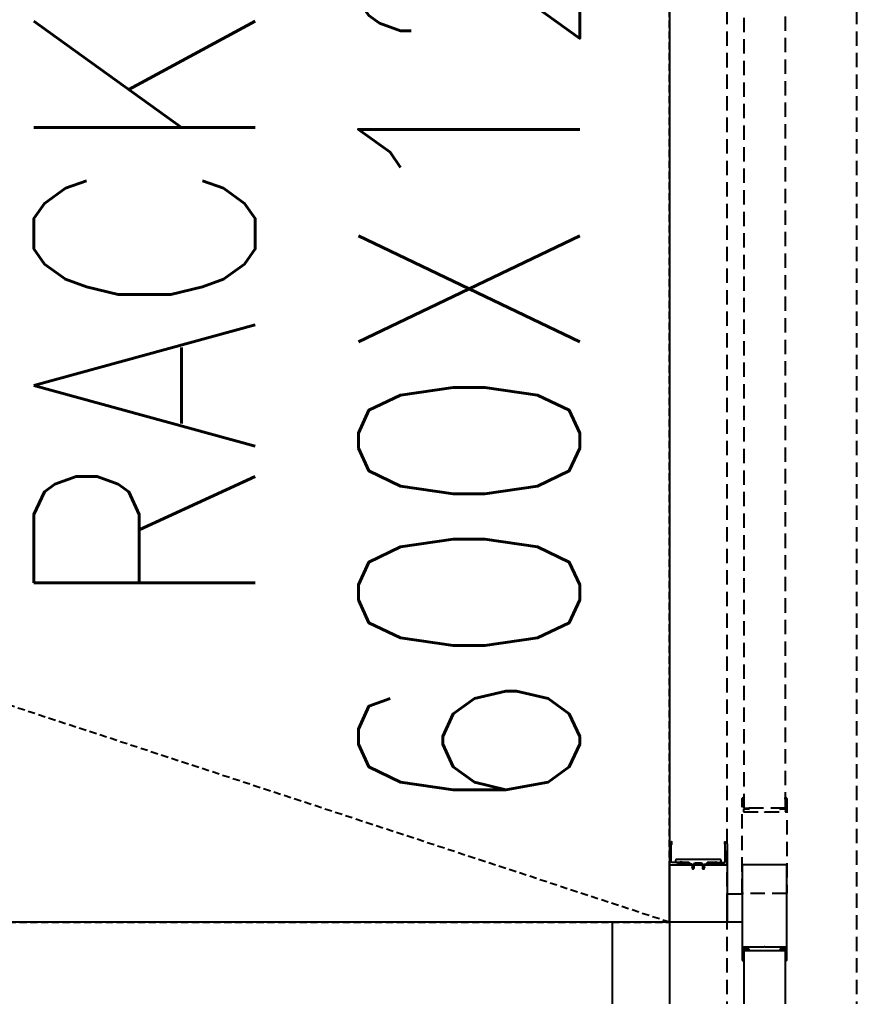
# Model space of a CAD drawing. Extents: x 225000 to 2157367, y 208400 to 840900.
# Drawn here: x 510110 to 510838, y 394038 to 394888 of the extents above; entities that cross this region are included whole.
import ezdxf
from ezdxf.enums import TextEntityAlignment as Align

# ---------------------------------------------------------------- set-up
doc = ezdxf.new("R2010")
doc.units = 0
doc.header["$LTSCALE"] = 10
doc.linetypes.add('XFDP20-DC-PH1$0$HIDDEN2', pattern=[0.1875, 0.125, -0.0625])
for name, color, linetype in [('XFDP20-DC-PH1$0$A-Door (PH1)', 2, 'Continuous'), ('XFDP20-DC-PH1$0$A-EQ (PH1)', 15, 'XFDP20-DC-PH1$0$HIDDEN2'), ('XFDP20-DC-PH1$0$A-W-P3 (PH1)', 2, 'Continuous'), ('XFM2Q20-DC$0$RACK-DC1-600X1200', 6, 'Continuous')]:
    doc.layers.add(name, color=color, linetype=linetype)
doc.styles.add('XFDP20-DC-PH1$0$AA-TXT', font='isocp.shx', dxfattribs={"width": 0.8, "bigfont": 'china.shx'})
doc.styles.add('XFM2Q20-DC$0$XOL30-HVAC-EQ-L194205$0$Standard', font='txt.shx', dxfattribs={"width": 0.8, "bigfont": 'chineset.shx'})

# ---------------------------------------------------------------- blocks, each defined once
blk = doc.blocks.new('XFDP20-DC-PH1$0$GA2606')
blk.add_lwpolyline([(-13.2, 1), (-13.2, 0), (-15.7, 0), (-16, 0.3), (-16.3, 0), (-19.2, 0, -0.902738), (-19.26, 0.59), (-9.58, 2.6, 0.298217), (-8.66, 2), (-2.5, 2, 0.414214), (-1.5, 3), (-1.5, 18), (-2, 18), (-2, 19.8, -0.668179), (-1.66, 19.94), (0, 18.28), (0, 0), (-0.3, 0), (-2, 0)], format="xyb", close=True)
blk = doc.blocks.new('XFDP20-DC-PH1$0$Door-120x000_HS')
at = {"color": 9, "linetype": 'XFDP20-DC-PH1$0$HIDDEN2'}
blk.add_lwpolyline([(-135.001, 13.76), (132.5, 13.76), (132.5, 2.5), (-135.001, 2.5)], close=True, dxfattribs=at)
at = {"color": 1, "linetype": 'XFDP20-DC-PH1$0$HIDDEN2'}
blk.add_lwpolyline([(-0.031, 3.82), (-8.262, 3.82, -0.158507), (-8.28, 3.826), (-8.39, 3.906, -0.72636), (-8.372, 3.96), (-8.222, 3.96, -0.414214), (-8.202, 3.94, 0.414214), (-8.182, 3.92), (-7.472, 3.92, 0.414214), (-7.442, 3.95), (-7.442, 4.39, -0.414214), (-7.412, 4.42), (-7.372, 4.42, -0.414214), (-7.342, 4.39), (-7.342, 3.95, 0.414214), (-7.312, 3.92), (-7.152, 3.92, 0.414214), (-7.122, 3.95), (-7.122, 5.73), (-7.092, 5.76), (-7.122, 5.79), (-7.122, 7.57, 0.414214), (-7.152, 7.6), (-7.312, 7.6, 0.414214), (-7.342, 7.57), (-7.342, 7.13, -0.414214), (-7.372, 7.1), (-7.412, 7.1, -0.414214), (-7.442, 7.13), (-7.442, 7.57, 0.414214), (-7.472, 7.6), (-8.182, 7.6, 0.414214), (-8.202, 7.58), (-8.202, 7.58, -0.414214), (-8.222, 7.56), (-8.372, 7.56, -0.72636), (-8.39, 7.614), (-8.28, 7.694, -0.158507), (-8.262, 7.7), (-0.031, 7.7, -0.414214), (-0.001, 7.67), (-0.001, 3.85, -0.414214)], format="xyb", close=True, dxfattribs=at)
for points in [[(-2.471, 3.82), (5.76, 3.82, 0.158507), (5.778, 3.826), (5.888, 3.906, 0.72636), (5.87, 3.96), (5.72, 3.96, 0.414214), (5.7, 3.94, -0.414214), (5.68, 3.92), (4.97, 3.92, -0.414214), (4.94, 3.95), (4.94, 4.39, 0.414214), (4.91, 4.42), (4.87, 4.42, 0.414214), (4.84, 4.39), (4.84, 3.95, -0.414214), (4.81, 3.92), (4.65, 3.92, -0.414214), (4.62, 3.95), (4.62, 5.73), (4.59, 5.76), (4.62, 5.79), (4.62, 7.57, -0.414214), (4.65, 7.6), (4.81, 7.6, -0.414214), (4.84, 7.57), (4.84, 7.13, 0.414214), (4.87, 7.1), (4.91, 7.1, 0.414214), (4.94, 7.13), (4.94, 7.57, -0.414214), (4.97, 7.6), (5.68, 7.6, -0.414214), (5.7, 7.58), (5.7, 7.58, 0.414214), (5.72, 7.56), (5.87, 7.56, 0.72636), (5.888, 7.614), (5.778, 7.694, 0.158507), (5.76, 7.7), (-2.471, 7.7, 0.414214), (-2.501, 7.67), (-2.501, 3.85, 0.414214)], [(-2.299, -0.529, 0.070096), (-2.295, -0.534, 0.334236), (-2.205, -0.545, 0.795363), (-2.249, -0.355), (-2.562, -0.355, -0.414214), (-2.662, -0.255), (-2.662, 0.255, -0.414214), (-2.562, 0.355), (-2.249, 0.355, 0.795363), (-2.205, 0.545, 0.334236), (-2.295, 0.534, 0.070096), (-2.299, 0.529, 0.06212), (-2.3, 0.526, -0.357966), (-2.336, 0.501, -0.114149), (-2.341, 0.502), (-2.467, 0.577, 0.520559), (-2.482, 0.571, -0.09816), (-2.489, 0.553, -0.704497), (-2.563, 0.57, 0.231019), (-2.684, 0.763, -0.259663), (-2.722, 0.831), (-2.722, 1.543, 0.250846), (-2.659, 1.614, 0.148829), (-2.661, 1.643), (-2.768, 1.935, 0.835879), (-2.962, 1.9), (-2.962, -1.9, 0.835879), (-2.768, -1.935), (-2.661, -1.643, 0.148829), (-2.659, -1.614, 0.250846), (-2.722, -1.543), (-2.722, -0.831, -0.259663), (-2.684, -0.763, 0.231019), (-2.563, -0.57, -0.704497), (-2.489, -0.553, -0.09816), (-2.482, -0.571, 0.520559), (-2.467, -0.577), (-2.341, -0.502, -0.114149), (-2.336, -0.501, -0.357966), (-2.3, -0.526, 0.06212)]]:
    blk.add_lwpolyline(points, format="xyb", close=True)
blk.add_lwpolyline([(-117.56, 3.975), (-117.56, 7.545), (-7.442, 7.545), (-7.442, 3.975)], close=True, dxfattribs=at)
for points in [[(4.94, 3.975), (4.94, 7.545), (115.059, 7.545), (115.059, 3.975)], [(-2.499, 2.5), (2.499, 2.5), (2.499, -2.5), (-2.499, -2.5)]]:
    blk.add_lwpolyline(points, close=True)
at = {"ltscale": 5}
blk.add_lwpolyline([(2.499, 2.5), (0.024, 2.5), (0.024, 3.82), (2.499, 3.82)], close=True, dxfattribs=at)
at = {"yscale": 0.09999999999990905, "rotation": 90}
for p, xscale, zscale in [((-2.501, 2.5), 0.09999999999990905, 0.09999999999990905), ((-2.501, -2.5), -0.09999999999990905, 0.1)]:
    blk.add_blockref('XFDP20-DC-PH1$0$GA2606', p, dxfattribs=dict(at, xscale=xscale, zscale=zscale))
at = {"color": 9, "style": 'XFDP20-DC-PH1$0$AA-TXT', "width": 0.45}
blk.add_attdef('120x240', text='', height=10, dxfattribs=at).set_placement((62.501, 14.434), align=Align.MIDDLE)
blk = doc.blocks.new('XFDP20-DC-PH1')
at = {"layer": 'XFDP20-DC-PH1$0$A-EQ (PH1)', "ltscale": 5}
blk.add_line((510675.59, 194102.31, 0), (507025.59, 195302.31, 0), dxfattribs=at)
blk.add_lwpolyline([(510675.59, 195302.31), (507025.59, 195302.31), (507025.59, 194102.31), (510675.59, 194102.31)], close=True, dxfattribs=at)
at = {"layer": 'XFDP20-DC-PH1$0$A-W-P3 (PH1)'}
for p, q in [((510625.59, 194102.32, 0), (510625.57, 192852.3, 0)), ((510675.59, 194102.32, 0), (510675.59, 192802.31, 0))]:
    blk.add_line(p, q, dxfattribs=at)
at = {"layer": 'XFDP20-DC-PH1$0$A-Door (PH1)', "xscale": 10, "yscale": 10, "zscale": 10, "rotation": 270}
blk.add_blockref('XFDP20-DC-PH1$0$Door-120x000_HS', (510700.59, 194127.31, 0), dxfattribs=at)
blk = doc.blocks.new('XFM2Q20-DC')
at = {"layer": 'XFM2Q20-DC$0$RACK-DC1-600X1200'}
blk.add_lwpolyline([(510675.59, 194102.31), (510065.59, 194102.31), (510065.59, 195302.31), (510675.59, 195302.31)], close=True, dxfattribs=at)
at = {"color": 53, "style": 'XFM2Q20-DC$0$XOL30-HVAC-EQ-L194205$0$Standard', "width": 0.8}
for s, p in [('600X1200', (510597.43, 194191.25, 0)), ('RACK', (510315.04, 194371.17, 0))]:
    blk.add_text(s, height=192.553, rotation=90, dxfattribs=at).set_placement(p)

msp = doc.modelspace()

# ---------------------------------------------------------------- block references
for name in ['XFDP20-DC-PH1', 'XFM2Q20-DC']:
    msp.add_blockref(name, (0, 200000))

doc.saveas('drawing.dxf')
